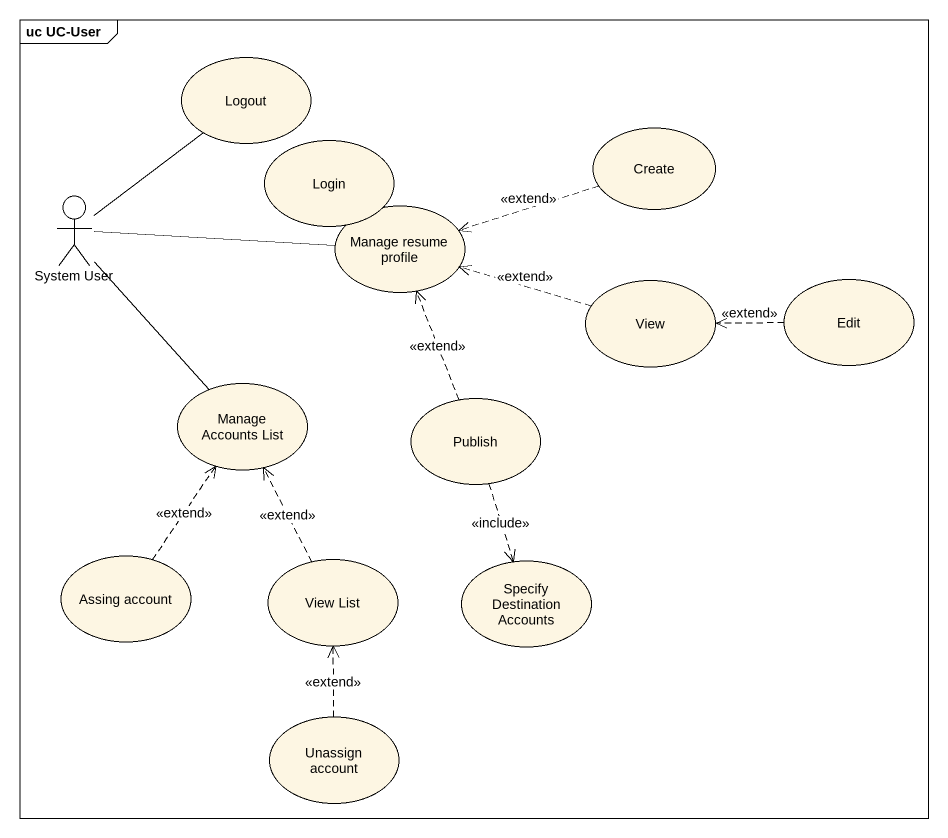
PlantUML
@startuml
mainframe uc UC-User
usecase Logout
usecase "Create" as Create_
usecase Login
actor "System User" as System_User
usecase "Manage resume profile" as Manage_resume_profile
usecase View
usecase Edit
usecase "Manage Accounts List" as Manage_Accounts_List
usecase Publish
usecase "Assing account" as Assing_account
usecase "View List" as View_List
usecase "Specify Destination Accounts" as Specify_Destination_Accounts
usecase "Unassign account" as Unassign_account
Create_ .left.> Manage_resume_profile : <<extend>>
System_User -up- Logout
System_User -right- Manage_resume_profile
System_User -- Manage_Accounts_List
View .left.> Manage_resume_profile : <<extend>>
Edit .left.> View : <<extend>>
Publish .up.> Manage_resume_profile : <<extend>>
Publish ..> Specify_Destination_Accounts : <<include>>
Assing_account .up.> Manage_Accounts_List : <<extend>>
View_List .up.> Manage_Accounts_List : <<extend>>
Unassign_account .up.> View_List : <<extend>>
@enduml
